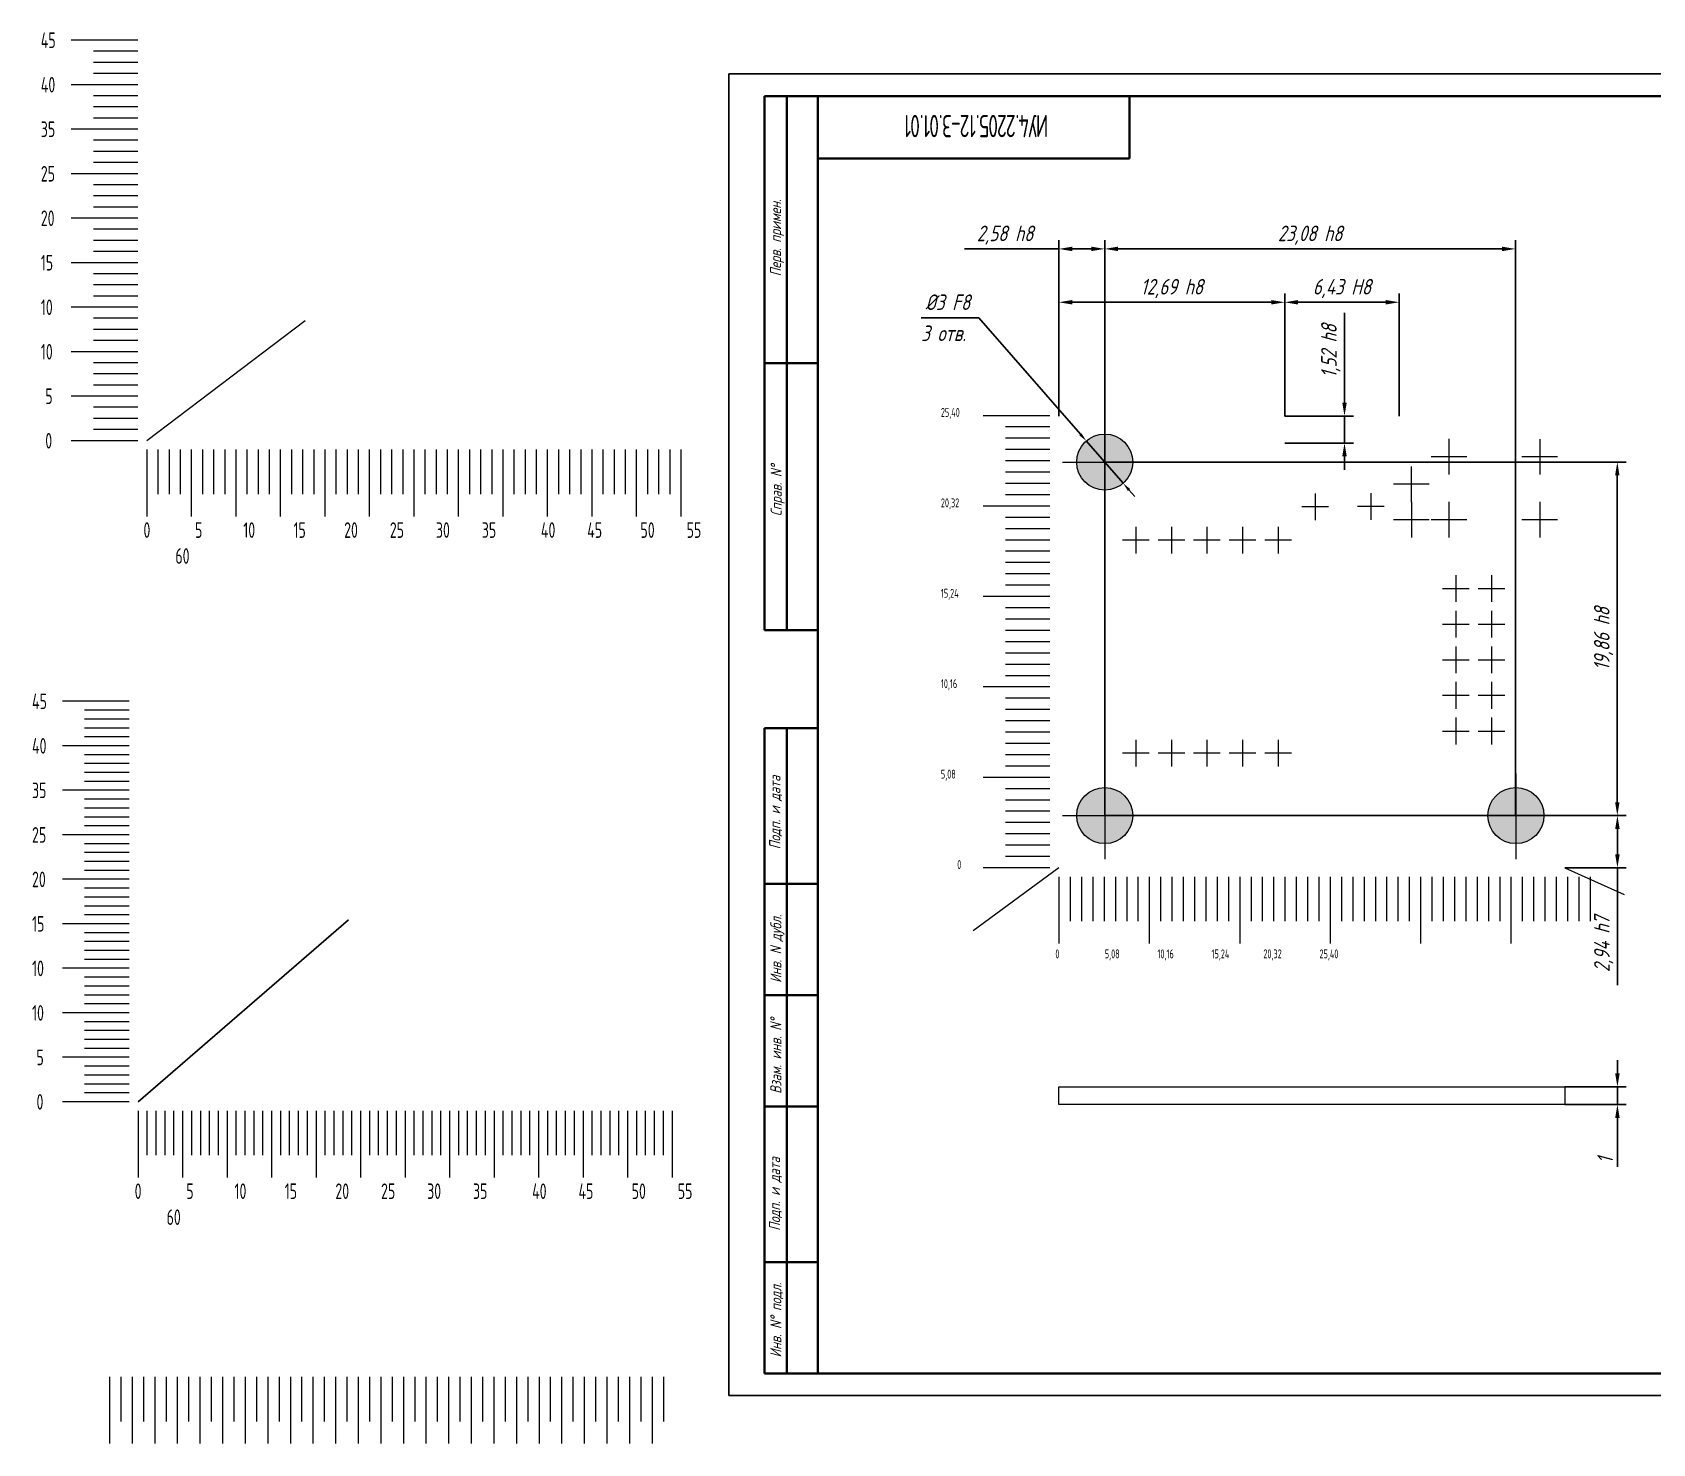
# Model space of a CAD drawing. Extents: x 2016 to 2756, y -1517 to 380.
# Drawn here: x 2016 to 2380.1, y 62.8 to 379.9 of the extents above; entities that cross this region are included whole.
import ezdxf

# ---------------------------------------------------------------- set-up
doc = ezdxf.new("R2010")
doc.units = 0
doc.header["$MEASUREMENT"] = 0
doc.layers.get('0').update_dxf_attribs({"color": 10, "linetype": 'CONTINUOUS', "lineweight": 15})
doc.layers.get('DEFPOINTS').update_dxf_attribs({"linetype": 'CONTINUOUS'})
doc.layers.add('KONTUR', color=7, linetype='CONTINUOUS')
doc.layers.add('noprint', color=130, linetype='CONTINUOUS', lineweight=0, plot=False)
for name, color, linetype, lineweight in [('Основная', 7, 'CONTINUOUS', 40), ('основная моя', 9, 'CONTINUOUS', 15), ('текст', 7, 'CONTINUOUS', 30)]:
    doc.layers.add(name, color=color, linetype=linetype, lineweight=lineweight)
doc.styles.add('ЕСКД', font='eskd15.shx', dxfattribs={"width": 0.8, "height": 5})
doc.styles.add('стиль1', font='romans.shx', dxfattribs={"width": 0.75, "oblique": 15, "height": 3.5})
doc.dimstyles.new('K5_DIMSTYLE', dxfattribs={"dimtxt": 3.5, "dimasz": 2, "dimexe": 0, "dimexo": 0, "dimgap": 1, "dimtad": 0, "dimtoh": 1, "dimdec": 4, "dimdsep": 46, "dimtxsty": 'стиль1', "dimcen": 5, "dimdle": 5, "dimclrd": 7, "dimclre": 7, "dimclrt": 7, "dimaunit": 1, "dimadec": 0, "dimazin": 0, "dimtfac": 1, "dimtdec": 4, "dimtmove": 0, "dimatfit": 3, "dimfxl": 1, "dimtvp": 1, "dimtolj": 1, "dimtzin": 0, "dimarcsym": 0})
doc.dimstyles.new('Копия ЕСКД', dxfattribs={"dimtxt": 3.5, "dimasz": 3, "dimexe": 2, "dimexo": 0, "dimgap": 1, "dimtad": 1, "dimlfac": 0.25, "dimtxsty": 'стиль1', "dimcen": 0, "dimazin": 2, "dimtfac": 1, "dimtmove": 0, "dimatfit": 3, "dimfxl": 1, "dimarcsym": 0})

# ---------------------------------------------------------------- blocks, each defined once
blk = doc.blocks.new('*D29')
at = {"layer": 'DEFPOINTS', "color": 0, "lineweight": 0, "transparency": 16777216}
for p in [(2349.32, 331.25), (2257, 283.34), (2349.32, 203.92)]:
    blk.add_point(p, dxfattribs=at)
at = {"layer": 'основная моя', "color": 0, "lineweight": -2, "transparency": 16777216}
for p, q in [((2257, 283.34), (2257, 333.25)), ((2349.32, 203.92), (2349.32, 333.25)), ((2260, 331.25), (2346.32, 331.25))]:
    blk.add_line(p, q, dxfattribs=at)
at = {"layer": 'основная моя', "color": 0, "lineweight": 0, "transparency": 16777216}
for points in [[(2260, 331.75), (2260, 330.75), (2257, 331.25)], [(2346.32, 331.75), (2346.32, 330.75), (2349.32, 331.25)]]:
    blk.add_solid(points, dxfattribs=at)
at = {"layer": 'основная моя', "color": 0, "lineweight": 0, "transparency": 16777216, "insert": (2303.16, 334.33), "char_height": 3.5, "attachment_point": 5, "style": 'стиль1'}
blk.add_mtext('23,08 h8', dxfattribs=at)
blk = doc.blocks.new('*D30')
at = {"layer": 'DEFPOINTS', "color": 0, "lineweight": 0, "transparency": 16777216}
for p in [(2257, 283.34), (2256.92, 203.92), (2372.19, 203.92)]:
    blk.add_point(p, dxfattribs=at)
at = {"layer": 'основная моя', "color": 0, "lineweight": -2, "transparency": 16777216}
for p, q in [((2257, 283.34), (2374.19, 283.34)), ((2372.19, 280.34), (2372.19, 206.92)), ((2256.92, 203.92), (2374.19, 203.92))]:
    blk.add_line(p, q, dxfattribs=at)
at = {"layer": 'основная моя', "color": 0, "lineweight": 0, "transparency": 16777216}
for points in [[(2371.69, 280.34), (2372.69, 280.34), (2372.19, 283.34)], [(2371.69, 206.92), (2372.69, 206.92), (2372.19, 203.92)]]:
    blk.add_solid(points, dxfattribs=at)
at = {"layer": 'основная моя', "color": 0, "lineweight": 0, "transparency": 16777216, "insert": (2369.11, 243.63), "char_height": 3.5, "attachment_point": 5, "rotation": 90, "style": 'стиль1'}
blk.add_mtext('19,86 h8', dxfattribs=at)
blk = doc.blocks.new('*D28')
at = {"layer": 'DEFPOINTS', "color": 0, "lineweight": 0, "transparency": 16777216}
for p in [(2257, 331.25), (2246.7, 293.7), (2257, 204.08)]:
    blk.add_point(p, dxfattribs=at)
at = {"layer": 'основная моя', "color": 0, "lineweight": -2, "transparency": 16777216}
for p, q in [((2246.7, 293.7), (2246.7, 333.25)), ((2257, 204.08), (2257, 333.25)), ((2246.7, 331.25), (2225.53, 331.25)), ((2254, 331.25), (2249.7, 331.25))]:
    blk.add_line(p, q, dxfattribs=at)
at = {"layer": 'основная моя', "color": 0, "lineweight": 0, "transparency": 16777216}
for points in [[(2249.7, 331.75), (2249.7, 330.75), (2246.7, 331.25)], [(2254, 331.75), (2254, 330.75), (2257, 331.25)]]:
    blk.add_solid(points, dxfattribs=at)
at = {"layer": 'основная моя', "color": 0, "lineweight": 0, "transparency": 16777216, "insert": (2234.61, 334.33), "char_height": 3.5, "attachment_point": 5, "style": 'стиль1'}
blk.add_mtext('2,58 h8', dxfattribs=at)
blk = doc.blocks.new('*D31')
at = {"layer": 'DEFPOINTS', "color": 0, "lineweight": 0, "transparency": 16777216}
for p in [(2372.22, 203.92), (2372.22, 203.92), (2360.37, 192.17)]:
    blk.add_point(p, dxfattribs=at)
at = {"layer": 'основная моя', "color": 0, "lineweight": -2, "transparency": 16777216}
for p, q in [((2372.22, 203.92), (2370.22, 203.92)), ((2372.22, 200.92), (2372.22, 195.17)), ((2360.37, 192.17), (2374.22, 192.17)), ((2372.22, 192.17), (2372.22, 165.79))]:
    blk.add_line(p, q, dxfattribs=at)
at = {"layer": 'основная моя', "color": 0, "lineweight": 0, "transparency": 16777216}
for points in [[(2371.72, 200.92), (2372.72, 200.92), (2372.22, 203.92)], [(2371.72, 195.17), (2372.72, 195.17), (2372.22, 192.17)]]:
    blk.add_solid(points, dxfattribs=at)
at = {"layer": 'основная моя', "color": 0, "lineweight": 0, "transparency": 16777216, "insert": (2369.14, 175.01), "char_height": 3.5, "attachment_point": 5, "rotation": 90, "style": 'стиль1'}
blk.add_mtext('2,94 h7', dxfattribs=at)
blk = doc.blocks.new('*D37')
at = {"layer": 'DEFPOINTS', "color": 0, "lineweight": 0, "transparency": 16777216}
for p in [(2297.45, 319.26), (2246.7, 293.7), (2297.45, 293.7)]:
    blk.add_point(p, dxfattribs=at)
at = {"layer": 'основная моя', "color": 0, "lineweight": -2, "transparency": 16777216}
for p, q in [((2246.7, 293.7), (2246.7, 321.26)), ((2297.45, 293.7), (2297.45, 321.26)), ((2249.7, 319.26), (2294.45, 319.26))]:
    blk.add_line(p, q, dxfattribs=at)
at = {"layer": 'основная моя', "color": 0, "lineweight": 0, "transparency": 16777216}
for points in [[(2249.7, 319.76), (2249.7, 318.76), (2246.7, 319.26)], [(2294.45, 319.76), (2294.45, 318.76), (2297.45, 319.26)]]:
    blk.add_solid(points, dxfattribs=at)
at = {"layer": 'основная моя', "color": 0, "lineweight": 0, "transparency": 16777216, "insert": (2272.08, 322.34), "char_height": 3.5, "attachment_point": 5, "style": 'стиль1'}
blk.add_mtext('12,69 h8', dxfattribs=at)
blk = doc.blocks.new('*D38')
at = {"layer": 'DEFPOINTS', "color": 0, "lineweight": 0, "transparency": 16777216}
for p in [(2323.17, 319.26), (2297.45, 293.7), (2323.17, 293.7)]:
    blk.add_point(p, dxfattribs=at)
at = {"layer": 'основная моя', "color": 0, "lineweight": -2, "transparency": 16777216}
for p, q in [((2297.45, 293.7), (2297.45, 321.26)), ((2323.17, 293.7), (2323.17, 321.26)), ((2300.45, 319.26), (2320.17, 319.26))]:
    blk.add_line(p, q, dxfattribs=at)
at = {"layer": 'основная моя', "color": 0, "lineweight": 0, "transparency": 16777216}
for points in [[(2300.45, 319.76), (2300.45, 318.76), (2297.45, 319.26)], [(2320.17, 319.76), (2320.17, 318.76), (2323.17, 319.26)]]:
    blk.add_solid(points, dxfattribs=at)
at = {"layer": 'основная моя', "color": 0, "lineweight": 0, "transparency": 16777216, "insert": (2310.31, 322.34), "char_height": 3.5, "attachment_point": 5, "style": 'стиль1'}
blk.add_mtext('6,43 H8', dxfattribs=at)
blk = doc.blocks.new('*D39')
at = {"layer": 'DEFPOINTS', "color": 0, "lineweight": 0, "transparency": 16777216}
for p in [(2252.86, 288.09), (2261.15, 278.59)]:
    blk.add_point(p, dxfattribs=at)
at = {"layer": 'основная моя', "color": 7, "lineweight": -2, "transparency": 16777216}
for p, q in [((2215.77, 315.77), (2228.7, 315.77)), ((2228.7, 315.77), (2251.55, 289.59)), ((2261.15, 278.59), (2252.86, 288.09)), ((2262.46, 277.09), (2263.78, 275.58))]:
    blk.add_line(p, q, dxfattribs=at)
at = {"layer": 'основная моя', "color": 7, "lineweight": 0, "transparency": 16777216}
for points in [[(2251.8, 289.81), (2251.29, 289.38), (2252.86, 288.09)], [(2262.71, 277.3), (2262.21, 276.87), (2261.15, 278.59)]]:
    blk.add_solid(points, dxfattribs=at)
at = {"layer": 'основная моя', "color": 7, "lineweight": 0, "transparency": 16777216, "insert": (2221.73, 319.27), "char_height": 3.5, "attachment_point": 5, "style": 'стиль1'}
blk.add_mtext('\\A1;%%C3 F8', dxfattribs=at)
blk = doc.blocks.new('*D40')
at = {"layer": 'DEFPOINTS', "color": 0, "lineweight": 0, "transparency": 16777216}
for p in [(2297.45, 293.7), (2310.89, 293.7), (2297.5, 287.63)]:
    blk.add_point(p, dxfattribs=at)
at = {"layer": 'основная моя', "color": 0, "lineweight": -2, "transparency": 16777216}
for p, q in [((2310.89, 296.7), (2310.89, 316.88)), ((2297.45, 293.7), (2312.89, 293.7)), ((2310.89, 287.63), (2310.89, 293.7)), ((2297.5, 287.63), (2312.89, 287.63)), ((2310.89, 284.63), (2310.89, 281.63))]:
    blk.add_line(p, q, dxfattribs=at)
at = {"layer": 'основная моя', "color": 0, "lineweight": 0, "transparency": 16777216}
for points in [[(2310.39, 296.7), (2311.39, 296.7), (2310.89, 293.7)], [(2310.39, 284.63), (2311.39, 284.63), (2310.89, 287.63)]]:
    blk.add_solid(points, dxfattribs=at)
at = {"layer": 'основная моя', "color": 0, "lineweight": 0, "transparency": 16777216, "insert": (2307.8, 308.29), "char_height": 3.5, "attachment_point": 5, "rotation": 90, "style": 'стиль1'}
blk.add_mtext('1,52 h8', dxfattribs=at)
blk = doc.blocks.new('*D41')
at = {"layer": 'DEFPOINTS', "color": 0, "lineweight": 0, "transparency": 16777216}
for p in [(2360.37, 142.96), (2360.37, 138.96), (2372.22, 138.96)]:
    blk.add_point(p, dxfattribs=at)
at = {"layer": 'основная моя', "color": 0, "lineweight": -2, "transparency": 16777216}
for p, q in [((2372.22, 145.96), (2372.22, 148.96)), ((2360.37, 142.96), (2374.22, 142.96)), ((2372.22, 142.96), (2372.22, 138.96)), ((2360.37, 138.96), (2374.22, 138.96)), ((2372.22, 135.96), (2372.22, 124.96))]:
    blk.add_line(p, q, dxfattribs=at)
at = {"layer": 'основная моя', "color": 0, "lineweight": 0, "transparency": 16777216}
for points in [[(2371.72, 145.96), (2372.72, 145.96), (2372.22, 142.96)], [(2371.72, 135.96), (2372.72, 135.96), (2372.22, 138.96)]]:
    blk.add_solid(points, dxfattribs=at)
at = {"layer": 'основная моя', "color": 0, "lineweight": 0, "transparency": 16777216, "insert": (2369.47, 126.43), "char_height": 3.5, "attachment_point": 5, "rotation": 90, "style": 'стиль1'}
blk.add_mtext('1', dxfattribs=at)

msp = doc.modelspace()

# ---------------------------------------------------------------- hatches: boundary and pattern name
at = {"layer": 'основная моя'}
h = msp.add_hatch(color=256, dxfattribs=at)
h.dxf.hatch_style = 1
h.set_gradient(color1=(255, 255, 255), tint=1)
h.paths.add_polyline_path([(2257.00444, 289.64167, 0.414213562), (2250.70282, 283.34004), (2257.00444, 283.34004)])
h.paths.add_polyline_path([(2257.00444, 289.64167), (2257.00444, 283.34004), (2263.30606, 283.34004, 0.414213562)])
h.paths.add_polyline_path([(2263.30606, 283.34004), (2257.00444, 283.34004), (2257.00444, 277.03842, 0.414213562)])
h.paths.add_polyline_path([(2257.00444, 283.34004), (2250.70282, 283.34004, 0.414213562), (2257.00444, 277.03842)])
h = msp.add_hatch(color=256, dxfattribs=at)
h.dxf.hatch_style = 1
h.set_gradient(color1=(255, 255, 255), tint=1)
h.paths.add_polyline_path([(2250.70282, 203.91969), (2257.00444, 203.91969), (2257.00444, 210.22131, 0.414213562)])
h.paths.add_polyline_path([(2257.00444, 203.91969), (2263.30606, 203.91969, 0.414213562), (2257.00444, 210.22131)])
h.paths.add_polyline_path([(2257.00444, 203.91969), (2257.00444, 197.61807, 0.414213562), (2263.30606, 203.91969)])
h.paths.add_polyline_path([(2257.00444, 203.91969), (2250.70282, 203.91969, 0.414213562), (2257.00444, 197.61807)])
h = msp.add_hatch(color=256, dxfattribs=at)
h.dxf.hatch_style = 1
h.set_gradient(color1=(255, 255, 255), tint=1)
h.paths.add_polyline_path([(2349.40394, 210.22131, 0.414213562), (2343.10232, 203.91969), (2349.40394, 203.91969)])
h.paths.add_polyline_path([(2349.40394, 210.22131), (2349.40394, 203.91969), (2355.70556, 203.91969, 0.414213562)])
h.paths.add_polyline_path([(2355.70556, 203.91969), (2349.40394, 203.91969), (2349.40394, 197.61807, 0.414213562)])
h.paths.add_polyline_path([(2349.40394, 203.91969), (2343.10232, 203.91969, 0.414213562), (2349.40394, 197.61807)])

# ---------------------------------------------------------------- linework, layer by layer
for p, q in [((2039.74344, 378.15524), (2024.74344, 378.15524)), ((2039.74344, 375.65524), (2029.74344, 375.65524)), ((2039.74344, 373.15524), (2029.74344, 373.15524)), ((2039.74344, 368.15524), (2024.74344, 368.15524)), ((2039.74344, 370.65524), (2029.74344, 370.65524)), ((2039.74344, 365.65524), (2029.74344, 365.65524)), ((2039.74344, 363.15524), (2029.74344, 363.15524)), ((2039.74344, 360.65524), (2029.74344, 360.65524)), ((2039.74344, 358.15524), (2024.74344, 358.15524)), ((2039.74344, 355.65524), (2029.74344, 355.65524)), ((2039.74344, 353.15524), (2029.74344, 353.15524)), ((2039.74344, 350.65524), (2029.74344, 350.65524)), ((2039.74344, 348.15524), (2024.74344, 348.15524)), ((2039.74344, 345.65524), (2029.74344, 345.65524)), ((2039.74344, 343.15524), (2029.74344, 343.15524)), ((2039.74344, 340.65524), (2029.74344, 340.65524)), ((2039.74344, 338.15524), (2024.74344, 338.15524)), ((2039.74344, 335.65524), (2029.74344, 335.65524)), ((2039.74344, 333.15524), (2029.74344, 333.15524)), ((2039.74344, 328.15524), (2024.74344, 328.15524)), ((2039.74344, 330.65524), (2029.74344, 330.65524)), ((2039.74344, 325.65524), (2029.74344, 325.65524)), ((2039.74344, 323.15524), (2029.74344, 323.15524)), ((2039.74344, 320.65524), (2029.74344, 320.65524)), ((2039.74344, 318.15524), (2024.74344, 318.15524)), ((2039.74344, 315.65524), (2029.74344, 315.65524)), ((2039.74344, 313.15524), (2029.74344, 313.15524)), ((2077.30755, 315.0585), (2041.77159, 288.15524)), ((2039.74344, 310.65524), (2029.74344, 310.65524)), ((2039.74344, 308.15524), (2024.74344, 308.15524)), ((2039.74344, 305.65524), (2029.74344, 305.65524)), ((2039.74344, 303.15524), (2029.74344, 303.15524)), ((2039.74344, 300.65524), (2029.74344, 300.65524)), ((2039.74344, 298.15524), (2024.74344, 298.15524)), ((2039.74344, 295.65524), (2029.74344, 295.65524)), ((2039.74344, 293.15524), (2029.74344, 293.15524)), ((2244.70403, 293.77311), (2229.70406, 293.77311)), ((2039.74344, 288.15524), (2024.74344, 288.15524)), ((2039.74344, 288.15524), (2024.74344, 288.15524)), ((2039.74344, 290.65524), (2029.74344, 290.65524)), ((2244.70403, 291.23311), (2234.70405, 291.23311)), ((2244.70403, 288.69311), (2234.70405, 288.69311)), ((2334.35271, 288.53732), (2334.35271, 280.53732)), ((2354.74755, 288.52317), (2354.74755, 280.52317)), ((2041.74344, 286.15524), (2041.74344, 271.15524)), ((2044.24344, 286.15524), (2044.24344, 276.15524)), ((2046.74344, 286.15524), (2046.74344, 276.15524)), ((2049.24344, 286.15524), (2049.24344, 276.15524)), ((2051.74344, 286.15524), (2051.74344, 271.15524)), ((2054.24344, 286.15524), (2054.24344, 276.15524)), ((2056.74344, 286.15524), (2056.74344, 276.15524)), ((2059.24344, 286.15524), (2059.24344, 276.15524)), ((2061.74344, 286.15524), (2061.74344, 271.15524)), ((2064.24344, 286.15524), (2064.24344, 276.15524)), ((2066.74344, 286.15524), (2066.74344, 276.15524)), ((2069.24344, 286.15524), (2069.24344, 276.15524)), ((2071.74344, 286.15524), (2071.74344, 271.15524)), ((2074.24344, 286.15524), (2074.24344, 276.15524)), ((2076.74344, 286.15524), (2076.74344, 276.15524)), ((2079.24344, 286.15524), (2079.24344, 276.15524)), ((2081.74344, 286.15524), (2081.74344, 271.15524)), ((2084.24344, 286.15524), (2084.24344, 276.15524)), ((2086.74344, 286.15524), (2086.74344, 276.15524)), ((2089.24344, 286.15524), (2089.24344, 276.15524)), ((2091.74344, 286.15524), (2091.74344, 271.15524)), ((2094.24344, 286.15524), (2094.24344, 276.15524)), ((2096.74344, 286.15524), (2096.74344, 276.15524)), ((2099.24344, 286.15524), (2099.24344, 276.15524)), ((2101.74344, 286.15524), (2101.74344, 271.15524)), ((2104.24344, 286.15524), (2104.24344, 276.15524)), ((2106.74344, 286.15524), (2106.74344, 276.15524)), ((2109.24344, 286.15524), (2109.24344, 276.15524)), ((2111.74344, 286.15524), (2111.74344, 271.15524)), ((2114.24344, 286.15524), (2114.24344, 276.15524)), ((2116.74344, 286.15524), (2116.74344, 276.15524)), ((2119.24344, 286.15524), (2119.24344, 276.15524)), ((2121.74344, 286.15524), (2121.74344, 271.15524)), ((2124.24344, 286.15524), (2124.24344, 276.15524)), ((2126.74344, 286.15524), (2126.74344, 276.15524)), ((2129.24344, 286.15524), (2129.24344, 276.15524)), ((2131.74344, 286.15524), (2131.74344, 271.15524)), ((2134.24344, 286.15524), (2134.24344, 276.15524)), ((2136.74344, 286.15524), (2136.74344, 276.15524)), ((2139.24344, 286.15524), (2139.24344, 276.15524)), ((2141.74344, 286.15524), (2141.74344, 271.15524)), ((2144.24344, 286.15524), (2144.24344, 276.15524)), ((2146.74344, 286.15524), (2146.74344, 276.15524)), ((2149.24344, 286.15524), (2149.24344, 276.15524)), ((2151.74344, 286.15524), (2151.74344, 271.15524)), ((2154.24344, 286.15524), (2154.24344, 276.15524)), ((2156.74344, 286.15524), (2156.74344, 276.15524)), ((2159.24344, 286.15524), (2159.24344, 276.15524)), ((2161.74344, 286.15524), (2161.74344, 271.15524)), ((2244.70403, 286.15311), (2234.70405, 286.15311)), ((2338.35271, 284.53732), (2330.35271, 284.53732)), ((2358.74755, 284.52317), (2350.74755, 284.52317)), ((2244.70403, 283.61311), (2234.70405, 283.61311)), ((2244.70403, 281.07311), (2234.70405, 281.07311)), ((2325.90726, 282.37312), (2325.90726, 274.37312)), ((2244.70403, 278.53311), (2234.70405, 278.53311)), ((2329.90726, 278.37312), (2321.90726, 278.37312)), ((2244.70403, 273.45311), (2229.70406, 273.45311)), ((2244.70403, 275.99311), (2234.70405, 275.99311)), ((2307.31261, 273.31037), (2301.31261, 273.31037)), ((2304.31261, 276.31037), (2304.31261, 270.31037)), ((2319.83881, 273.3546), (2313.83881, 273.3546)), ((2316.83881, 276.3546), (2316.83881, 270.3546)), ((2325.91224, 274.39088), (2325.91224, 266.39088)), ((2334.35271, 274.39088), (2334.35271, 266.39088)), ((2354.74755, 274.39088), (2354.74755, 266.39088)), ((2244.70403, 270.91311), (2234.70405, 270.91311)), ((2329.91224, 270.39088), (2321.91224, 270.39088)), ((2338.35271, 270.39088), (2330.35271, 270.39088)), ((2358.74755, 270.39088), (2350.74755, 270.39088)), ((2244.70403, 268.37311), (2234.70405, 268.37311)), ((2244.70403, 265.83311), (2234.70405, 265.83311)), ((2263.96757, 268.78573), (2263.96757, 262.78573)), ((2271.9842, 268.78573), (2271.9842, 262.78573)), ((2279.95546, 268.78573), (2279.95546, 262.78573)), ((2287.94389, 268.78573), (2287.94389, 262.78573)), ((2295.96863, 268.78573), (2295.96863, 262.78573)), ((2244.70403, 263.29311), (2234.70405, 263.29311)), ((2266.96757, 265.78573), (2260.96757, 265.78573)), ((2274.9842, 265.78573), (2268.9842, 265.78573)), ((2282.95546, 265.78573), (2276.95546, 265.78573)), ((2290.94389, 265.78573), (2284.94389, 265.78573)), ((2298.96863, 265.78573), (2292.96863, 265.78573)), ((2244.70403, 260.75311), (2234.70405, 260.75311)), ((2244.70403, 258.21311), (2234.70405, 258.21311)), ((2244.70403, 255.67311), (2234.70405, 255.67311)), ((2332.88941, 254.91943), (2338.88941, 254.91943)), ((2335.88941, 257.91943), (2335.88941, 251.91943)), ((2340.89721, 254.91943), (2346.89721, 254.91943)), ((2343.89721, 257.91943), (2343.89721, 251.91943)), ((2244.70403, 253.13311), (2229.70406, 253.13311)), ((2244.70403, 250.59311), (2234.70405, 250.59311)), ((2244.70403, 248.05311), (2234.70405, 248.05311)), ((2335.88941, 249.89468), (2335.88941, 243.89468)), ((2343.89721, 249.89468), (2343.89721, 243.89468)), ((2244.70403, 245.51311), (2234.70405, 245.51311)), ((2332.88941, 246.89468), (2338.88941, 246.89468)), ((2340.89721, 246.89468), (2346.89721, 246.89468)), ((2244.70403, 242.97311), (2234.70405, 242.97311)), ((2244.70403, 240.43311), (2234.70405, 240.43311)), ((2335.88941, 241.90626), (2335.88941, 235.90626)), ((2343.89721, 241.90626), (2343.89721, 235.90626)), ((2244.70403, 237.89311), (2234.70405, 237.89311)), ((2332.88941, 238.90626), (2338.88941, 238.90626)), ((2340.89721, 238.90626), (2346.89721, 238.90626)), ((2244.70403, 235.35311), (2234.70405, 235.35311)), ((2335.88941, 233.935), (2335.88941, 227.935)), ((2343.89721, 233.935), (2343.89721, 227.935)), ((2037.77159, 229.59326), (2022.77159, 229.59326)), ((2244.70403, 232.81311), (2229.70406, 232.81311)), ((2244.70403, 230.27311), (2234.70405, 230.27311)), ((2332.88941, 230.935), (2338.88941, 230.935)), ((2340.89721, 230.935), (2346.89721, 230.935)), ((2037.77159, 227.59326), (2027.77159, 227.59326)), ((2244.70403, 227.73311), (2234.70405, 227.73311)), ((2335.88941, 225.91837), (2335.88941, 219.91837)), ((2343.89721, 225.91837), (2343.89721, 219.91837)), ((2037.77159, 225.59326), (2027.77159, 225.59326)), ((2037.77159, 223.59326), (2027.77159, 223.59326)), ((2244.70403, 225.19311), (2234.70405, 225.19311)), ((2244.70403, 222.65311), (2234.70405, 222.65311)), ((2332.88941, 222.91837), (2338.88941, 222.91837)), ((2340.89721, 222.91837), (2346.89721, 222.91837)), ((2037.77159, 219.59326), (2022.77159, 219.59326)), ((2037.77159, 221.59326), (2027.77159, 221.59326)), ((2244.70403, 220.11311), (2234.70405, 220.11311)), ((2263.96757, 220.91955), (2263.96757, 214.91955)), ((2271.9842, 220.91955), (2271.9842, 214.91955)), ((2279.95546, 220.91955), (2279.95546, 214.91955)), ((2287.94389, 220.91955), (2287.94389, 214.91955)), ((2295.96863, 220.91955), (2295.96863, 214.91955)), ((2037.77159, 217.59326), (2027.77159, 217.59326)), ((2037.77159, 215.59326), (2027.77159, 215.59326)), ((2244.70403, 217.57311), (2234.70405, 217.57311)), ((2244.70403, 215.03311), (2234.70405, 215.03311)), ((2266.96757, 217.91955), (2260.96757, 217.91955)), ((2274.9842, 217.91955), (2268.9842, 217.91955)), ((2282.95546, 217.91955), (2276.95546, 217.91955)), ((2290.94389, 217.91955), (2284.94389, 217.91955)), ((2298.96863, 217.91955), (2292.96863, 217.91955)), ((2037.77159, 213.59326), (2027.77159, 213.59326)), ((2037.77159, 211.59326), (2027.77159, 211.59326)), ((2244.70403, 212.49311), (2229.70406, 212.49311)), ((2037.77159, 209.59326), (2022.77159, 209.59326)), ((2037.77159, 207.59326), (2027.77159, 207.59326)), ((2244.70403, 209.95311), (2234.70405, 209.95311)), ((2037.77159, 205.59326), (2027.77159, 205.59326)), ((2244.70403, 207.41311), (2234.70405, 207.41311)), ((2244.70403, 204.87311), (2234.70405, 204.87311)), ((2037.77159, 203.59326), (2027.77159, 203.59326)), ((2037.77159, 201.59326), (2027.77159, 201.59326)), ((2244.70403, 202.33311), (2234.70405, 202.33311)), ((2037.77159, 199.59326), (2022.77159, 199.59326)), ((2037.77159, 197.59326), (2027.77159, 197.59326)), ((2244.70403, 199.79311), (2234.70405, 199.79311)), ((2244.70403, 197.25311), (2234.70405, 197.25311)), ((2037.77159, 195.59326), (2027.77159, 195.59326)), ((2037.77159, 193.59326), (2027.77159, 193.59326)), ((2244.70403, 194.71311), (2234.70405, 194.71311)), ((2037.77159, 189.59326), (2022.77159, 189.59326)), ((2037.77159, 191.59326), (2027.77159, 191.59326)), ((2244.70403, 192.17311), (2229.70406, 192.17311)), ((2246.70403, 190.17311), (2246.70403, 175.17314)), ((2249.24403, 190.17311), (2249.24403, 180.17313)), ((2251.78403, 190.17311), (2251.78403, 180.17313)), ((2254.32403, 190.17311), (2254.32403, 180.17313)), ((2256.86403, 190.17311), (2256.86403, 180.17313)), ((2259.40403, 190.17311), (2259.40403, 180.17313)), ((2261.94403, 190.17311), (2261.94403, 180.17313)), ((2264.48403, 190.17311), (2264.48403, 180.17313)), ((2267.02403, 190.17311), (2267.02403, 175.17314)), ((2269.56403, 190.17311), (2269.56403, 180.17313)), ((2272.10403, 190.17311), (2272.10403, 180.17313)), ((2274.64403, 190.17311), (2274.64403, 180.17313)), ((2277.18403, 190.17311), (2277.18403, 180.17313)), ((2279.72403, 190.17311), (2279.72403, 180.17313)), ((2282.26403, 190.17311), (2282.26403, 180.17313)), ((2284.80403, 190.17311), (2284.80403, 180.17313)), ((2287.34403, 190.17311), (2287.34403, 175.17314)), ((2289.88403, 190.17311), (2289.88403, 180.17313)), ((2292.42403, 190.17311), (2292.42403, 180.17313)), ((2294.96403, 190.17311), (2294.96403, 180.17313)), ((2297.50403, 190.17311), (2297.50403, 180.17313)), ((2300.04403, 190.17311), (2300.04403, 180.17313)), ((2302.58403, 190.17311), (2302.58403, 180.17313)), ((2305.12403, 190.17311), (2305.12403, 180.17313)), ((2307.66403, 190.17311), (2307.66403, 175.17314)), ((2310.20403, 190.17311), (2310.20403, 180.17313)), ((2312.74403, 190.17311), (2312.74403, 180.17313)), ((2315.28403, 190.17311), (2315.28403, 180.17313)), ((2317.82403, 190.17311), (2317.82403, 180.17313)), ((2320.36403, 190.17311), (2320.36403, 180.17313)), ((2322.90403, 190.17311), (2322.90403, 180.17313)), ((2325.44403, 190.17311), (2325.44403, 180.17313)), ((2327.98403, 190.17311), (2327.98403, 175.17314)), ((2330.52403, 190.17311), (2330.52403, 180.17313)), ((2333.06403, 190.17311), (2333.06403, 180.17313)), ((2335.60403, 190.17311), (2335.60403, 180.17313)), ((2338.14403, 190.17311), (2338.14403, 180.17313)), ((2340.68403, 190.17311), (2340.68403, 180.17313)), ((2343.22403, 190.17311), (2343.22403, 180.17313)), ((2345.76403, 190.17311), (2345.76403, 180.17313)), ((2348.30403, 190.17311), (2348.30403, 175.17314)), ((2350.84403, 190.17311), (2350.84403, 180.17313)), ((2353.38403, 190.17311), (2353.38403, 180.17313)), ((2355.92403, 190.17311), (2355.92403, 180.17313)), ((2358.46403, 190.17311), (2358.46403, 180.17313)), ((2361.00403, 190.17311), (2361.00403, 180.17313)), ((2363.54403, 190.17311), (2363.54403, 180.17313)), ((2366.08403, 190.17311), (2366.08403, 180.17313)), ((2037.77159, 187.59326), (2027.77159, 187.59326)), ((2037.77159, 185.59326), (2027.77159, 185.59326)), ((2037.77159, 183.59326), (2027.77159, 183.59326)), ((2037.77159, 179.59326), (2022.77159, 179.59326)), ((2037.77159, 181.59326), (2027.77159, 181.59326)), ((2037.77159, 177.59326), (2027.77159, 177.59326)), ((2037.77159, 175.59326), (2027.77159, 175.59326)), ((2037.77159, 173.59326), (2027.77159, 173.59326)), ((2037.77159, 171.59326), (2027.77159, 171.59326)), ((2037.77159, 169.59326), (2022.77159, 169.59326)), ((2037.77159, 167.59326), (2027.77159, 167.59326)), ((2037.77159, 165.59326), (2027.77159, 165.59326)), ((2037.77159, 163.59326), (2027.77159, 163.59326)), ((2037.77159, 161.59326), (2027.77159, 161.59326)), ((2037.77159, 159.59326), (2022.77159, 159.59326)), ((2037.77159, 157.59326), (2027.77159, 157.59326)), ((2037.77159, 155.59326), (2027.77159, 155.59326)), ((2037.77159, 153.59326), (2027.77159, 153.59326)), ((2037.77159, 149.59326), (2022.77159, 149.59326)), ((2037.77159, 151.59326), (2027.77159, 151.59326)), ((2037.77159, 147.59326), (2027.77159, 147.59326)), ((2037.77159, 145.59326), (2027.77159, 145.59326)), ((2037.77159, 143.59326), (2027.77159, 143.59326)), ((2037.77159, 139.59326), (2022.77159, 139.59326)), ((2037.77159, 139.59326), (2022.77159, 139.59326)), ((2037.77159, 141.59326), (2027.77159, 141.59326)), ((2039.77159, 137.59326), (2039.77159, 122.59326)), ((2041.77159, 137.59326), (2041.77159, 127.59326)), ((2043.77159, 137.59326), (2043.77159, 127.59326)), ((2045.77159, 137.59326), (2045.77159, 127.59326)), ((2047.77159, 137.59326), (2047.77159, 127.59326)), ((2049.77159, 137.59326), (2049.77159, 122.59326)), ((2051.77159, 137.59326), (2051.77159, 127.59326)), ((2053.77159, 137.59326), (2053.77159, 127.59326)), ((2055.77159, 137.59326), (2055.77159, 127.59326)), ((2057.77159, 137.59326), (2057.77159, 127.59326)), ((2059.77159, 137.59326), (2059.77159, 122.59326)), ((2061.77159, 137.59326), (2061.77159, 127.59326)), ((2063.77159, 137.59326), (2063.77159, 127.59326)), ((2065.77159, 137.59326), (2065.77159, 127.59326)), ((2067.77159, 137.59326), (2067.77159, 127.59326)), ((2069.77159, 137.59326), (2069.77159, 122.59326)), ((2071.77159, 137.59326), (2071.77159, 127.59326)), ((2073.77159, 137.59326), (2073.77159, 127.59326)), ((2075.77159, 137.59326), (2075.77159, 127.59326)), ((2077.77159, 137.59326), (2077.77159, 127.59326)), ((2079.77159, 137.59326), (2079.77159, 122.59326)), ((2081.77159, 137.59326), (2081.77159, 127.59326)), ((2083.77159, 137.59326), (2083.77159, 127.59326)), ((2085.77159, 137.59326), (2085.77159, 127.59326)), ((2087.77159, 137.59326), (2087.77159, 127.59326)), ((2089.77159, 137.59326), (2089.77159, 122.59326)), ((2091.77159, 137.59326), (2091.77159, 127.59326)), ((2093.77159, 137.59326), (2093.77159, 127.59326)), ((2095.77159, 137.59326), (2095.77159, 127.59326)), ((2097.77159, 137.59326), (2097.77159, 127.59326)), ((2099.77159, 137.59326), (2099.77159, 122.59326)), ((2101.77159, 137.59326), (2101.77159, 127.59326)), ((2103.77159, 137.59326), (2103.77159, 127.59326)), ((2105.77159, 137.59326), (2105.77159, 127.59326)), ((2107.77159, 137.59326), (2107.77159, 127.59326)), ((2109.77159, 137.59326), (2109.77159, 122.59326)), ((2111.77159, 137.59326), (2111.77159, 127.59326)), ((2113.77159, 137.59326), (2113.77159, 127.59326)), ((2115.77159, 137.59326), (2115.77159, 127.59326)), ((2117.77159, 137.59326), (2117.77159, 127.59326)), ((2119.77159, 137.59326), (2119.77159, 122.59326)), ((2121.77159, 137.59326), (2121.77159, 127.59326)), ((2123.77159, 137.59326), (2123.77159, 127.59326)), ((2125.77159, 137.59326), (2125.77159, 127.59326)), ((2127.77159, 137.59326), (2127.77159, 127.59326)), ((2129.77159, 137.59326), (2129.77159, 122.59326)), ((2131.77159, 137.59326), (2131.77159, 127.59326)), ((2133.77159, 137.59326), (2133.77159, 127.59326)), ((2135.77159, 137.59326), (2135.77159, 127.59326)), ((2137.77159, 137.59326), (2137.77159, 127.59326)), ((2139.77159, 137.59326), (2139.77159, 122.59326)), ((2141.77159, 137.59326), (2141.77159, 127.59326)), ((2143.77159, 137.59326), (2143.77159, 127.59326)), ((2145.77159, 137.59326), (2145.77159, 127.59326)), ((2147.77159, 137.59326), (2147.77159, 127.59326)), ((2149.77159, 137.59326), (2149.77159, 122.59326)), ((2151.77159, 137.59326), (2151.77159, 127.59326)), ((2153.77159, 137.59326), (2153.77159, 127.59326)), ((2155.77159, 137.59326), (2155.77159, 127.59326)), ((2157.77159, 137.59326), (2157.77159, 127.59326)), ((2159.77159, 137.59326), (2159.77159, 122.59326)), ((2033.35813, 77.79275), (2033.35813, 62.79278)), ((2035.89813, 77.79275), (2035.89813, 67.79277)), ((2038.43813, 77.79275), (2038.43813, 62.79278)), ((2040.97813, 77.79275), (2040.97813, 67.79277)), ((2043.51813, 77.79275), (2043.51813, 62.79278)), ((2046.05813, 77.79275), (2046.05813, 67.79277)), ((2048.59813, 77.79275), (2048.59813, 62.79278)), ((2051.13813, 77.79275), (2051.13813, 67.79277)), ((2053.67813, 77.79275), (2053.67813, 62.79278)), ((2056.21813, 77.79275), (2056.21813, 67.79277)), ((2058.75813, 77.79275), (2058.75813, 62.79278)), ((2061.29813, 77.79275), (2061.29813, 67.79277)), ((2063.83813, 77.79275), (2063.83813, 62.79278)), ((2066.37813, 77.79275), (2066.37813, 67.79277)), ((2068.91813, 77.79275), (2068.91813, 62.79278)), ((2071.45813, 77.79275), (2071.45813, 67.79277)), ((2073.99813, 77.79275), (2073.99813, 62.79278)), ((2076.53813, 77.79275), (2076.53813, 67.79277)), ((2079.07813, 77.79275), (2079.07813, 62.79278)), ((2081.61813, 77.79275), (2081.61813, 67.79277)), ((2084.15813, 77.79275), (2084.15813, 62.79278)), ((2086.69813, 77.79275), (2086.69813, 67.79277)), ((2089.23813, 77.79275), (2089.23813, 62.79278)), ((2091.77813, 77.79275), (2091.77813, 67.79277)), ((2094.31813, 77.79275), (2094.31813, 62.79278)), ((2096.85813, 77.79275), (2096.85813, 67.79277)), ((2099.39813, 77.79275), (2099.39813, 62.79278)), ((2101.93813, 77.79275), (2101.93813, 67.79277)), ((2104.47813, 77.79275), (2104.47813, 62.79278)), ((2107.01813, 77.79275), (2107.01813, 67.79277)), ((2109.55813, 77.79275), (2109.55813, 62.79278)), ((2112.09813, 77.79275), (2112.09813, 67.79277)), ((2114.63813, 77.79275), (2114.63813, 62.79278)), ((2117.17813, 77.79275), (2117.17813, 67.79277)), ((2119.71813, 77.79275), (2119.71813, 62.79278)), ((2122.25813, 77.79275), (2122.25813, 67.79277)), ((2124.79813, 77.79275), (2124.79813, 62.79278)), ((2127.33813, 77.79275), (2127.33813, 67.79277)), ((2129.87813, 77.79275), (2129.87813, 62.79278)), ((2132.41813, 77.79275), (2132.41813, 67.79277)), ((2134.95813, 77.79275), (2134.95813, 62.79278)), ((2137.49813, 77.79275), (2137.49813, 67.79277)), ((2140.03813, 77.79275), (2140.03813, 62.79278)), ((2142.57813, 77.79275), (2142.57813, 67.79277)), ((2145.11813, 77.79275), (2145.11813, 62.79278)), ((2147.65813, 77.79275), (2147.65813, 67.79277)), ((2150.19813, 77.79275), (2150.19813, 62.79278)), ((2152.73813, 77.79275), (2152.73813, 67.79277)), ((2155.27813, 77.79275), (2155.27813, 62.79278)), ((2157.81813, 77.79275), (2157.81813, 67.79277))]:
    msp.add_line(p, q)
at = {"layer": 'KONTUR'}
for p, q in [((2172.53772, 73.56982), (2172.53772, 370.56982)), ((2172.53772, 370.56982), (2592.53772, 370.56982)), ((2087.05446, 180.45932), (2039.77159, 139.59326)), ((2592.53772, 73.56982), (2172.53772, 73.56982))]:
    msp.add_line(p, q, dxfattribs=at)
at = {"layer": 'noprint', "color": 7, "lineweight": 0}
for p, q in [((2246.70403, 192.17311), (2227.40724, 178.00176)), ((2360.36803, 192.17311), (2373.74116, 186.20702))]:
    msp.add_line(p, q, dxfattribs=at)
at = {"layer": 'Основная'}
for p, q in [((2180.53772, 365.56982), (2180.53772, 245.56982)), ((2587.53772, 365.56982), (2180.53772, 365.56982)), ((2185.53772, 245.56982), (2185.53772, 365.56982)), ((2192.53772, 118.56982), (2192.53772, 365.56982)), ((2262.53772, 351.56982), (2262.53772, 365.56982)), ((2262.53772, 351.56982), (2192.53772, 351.56982)), ((2192.53772, 305.56982), (2180.53772, 305.56982)), ((2180.53772, 245.56982), (2192.53772, 245.56982)), ((2180.53772, 78.56982), (2180.53772, 223.56982)), ((2180.53772, 223.56982), (2192.53772, 223.56982)), ((2185.53772, 78.56982), (2185.53772, 223.56982)), ((2192.53772, 188.56982), (2180.53772, 188.56982)), ((2192.53772, 163.56982), (2180.53772, 163.56982)), ((2192.53772, 138.56982), (2180.53772, 138.56982)), ((2192.53772, 78.56982), (2192.53772, 118.56982)), ((2192.53772, 103.56982), (2180.53772, 103.56982)), ((2587.53772, 78.56982), (2180.53772, 78.56982))]:
    msp.add_line(p, q, dxfattribs=at)
at = {"layer": 'основная моя'}
for p, q in [((2257.00444, 292.78309), (2257.00444, 273.57584)), ((2247.51397, 283.34004), (2266.32565, 283.34004)), ((2247.51397, 283.34004), (2266.32565, 283.34004)), ((2257.00444, 213.36274), (2257.00444, 194.15549)), ((2349.40394, 213.36274), (2349.40394, 194.15549)), ((2247.51397, 203.91969), (2266.32565, 203.91969)), ((2247.51397, 203.91969), (2266.32565, 203.91969)), ((2339.91347, 203.91969), (2358.72515, 203.91969)), ((2339.91347, 203.91969), (2358.72515, 203.91969))]:
    msp.add_line(p, q, dxfattribs=at)
at = {"layer": 'основная моя', "color": 7, "lineweight": 0}
msp.add_lwpolyline([(2246.70403, 142.95526), (2360.36803, 142.95526), (2360.36803, 138.95526), (2246.70403, 138.95526)], close=True, dxfattribs=at)
at = {"layer": 'основная моя'}
for centre in [(2257.00444, 283.34004), (2257.00444, 203.91969), (2349.40394, 203.91969)]:
    msp.add_circle(centre, 6.30162, dxfattribs=at)

# ---------------------------------------------------------------- texts
at = {"attachment_point": 1, "style": 'ЕСКД'}
for s, width, heights, insert, char_height in [('{\\fGOST type A|b0|i0|c204|p34;45}', 8.3289504, [0], (2017.92552, 379.88884), 3.5), ('{\\fGOST type A|b0|i0|c204|p34;40}', 8.3289504, [0], (2017.92552, 369.88884), 3.5), ('{\\fGOST type A|b0|i0|c204|p34;35}', 8.3289504, [0], (2017.92552, 359.88884), 3.5), ('{\\fGOST type A|b0|i0|c204|p34;25}', 8.3289504, [0], (2017.92552, 349.88884), 3.5), ('{\\fGOST type A|b0|i0|c204|p34;20}', 8.3289504, [0], (2017.92552, 339.88884), 3.5), ('{\\fGOST type A|b0|i0|c204|p34;15}', 8.3289504, [0], (2017.92552, 329.88884), 3.5), ('{\\fGOST type A|b0|i0|c204|p34;10}', 8.3289504, [0], (2017.92552, 319.88884), 3.5), ('{\\fGOST type A|b0|i0|c204|p34;10}', 8.3289504, [0], (2017.92552, 309.88884), 3.5), ('{\\fGOST type A|b0|i0|c204|p34;5}', 8.3289504, [0], (2018.92552, 299.88884), 3.5), ('{\\fGOST type A|b0|i0|c204|p34;25,40}', 8.3289504, [0], (2220.18701, 295.50672), 2), ('{\\fGOST type A|b0|i0|c204|p34;0}', 8.3289504, [0], (2018.92552, 289.88884), 3.5), ('{\\fGOST type A|b0|i0|c204|p34;20,32}', 8.3289504, [0], (2220.18701, 275.18672), 2), ('{\\fGOST type A|b0|i0|c204|p34;0       5   \\T0.75;    \\T1;10      15      20     25     30     35       40     45      50     55      60}', 125.0808164, [0], (2040.98762, 269.82051), 3.5), ('\\pt4;{\\fGOST type A|b0|i0|c204|p34;15,24}', 8.3289504, [0], (2220.18701, 254.86672), 2), ('{\\fGOST type A|b0|i0|c204|p34;10,16}', 8.3289504, [0], (2220.18701, 234.54672), 2), ('{\\fGOST type A|b0|i0|c204|p34;45}', 8.3289504, [0], (2015.95366, 231.32686), 3.5), ('{\\fGOST type A|b0|i0|c204|p34;40}', 8.3289504, [0], (2015.95366, 221.32686), 3.5), ('{\\fGOST type A|b0|i0|c204|p34;35}', 8.3289504, [0], (2015.95366, 211.32686), 3.5), ('{\\fGOST type A|b0|i0|c204|p34;5,08}', 8.3289504, [0], (2220.187, 214.22672), 2), ('{\\fGOST type A|b0|i0|c204|p34;25}', 8.3289504, [0], (2015.95366, 201.32686), 3.5), ('{\\fGOST type A|b0|i0|c204|p34;0}', 8.3289504, [0], (2223.85796, 193.90672), 2), ('{\\fGOST type A|b0|i0|c204|p34;20}', 8.3289504, [0], (2015.95366, 191.32686), 3.5), ('{\\fGOST type A|b0|i0|c204|p34;15}', 8.3289504, [0], (2015.95366, 181.32686), 3.5), ('{\\fGOST type A|b0|i0|c204|p34;10}', 8.3289504, [0], (2015.95366, 171.32686), 3.5), ('0            5,08          10,16          15,24         20,32          25,40        ', 133.0107038, [5.98359], (2245.92006, 173.83839), 2), ('{\\fGOST type A|b0|i0|c204|p34;10}', 8.3289504, [0], (2015.95366, 161.32686), 3.5), ('{\\fGOST type A|b0|i0|c204|p34;5}', 8.3289504, [0], (2016.95366, 151.32686), 3.5), ('{\\fGOST type A|b0|i0|c204|p34;0}', 8.3289504, [0], (2016.95366, 141.32686), 3.5), ('{\\fGOST type A|b0|i0|c204|p34;0       5   \\T0.75;    \\T1;10      15      20     25     30     35       40     45      50     55      60}', 125.0808164, [0], (2039.01576, 121.25853), 3.5)]:
    msp.add_mtext_dynamic_manual_height_columns(s, width=width, gutter_width=20, heights=heights, dxfattribs=dict(at, insert=insert, char_height=char_height))
at = {"layer": 'основная моя', "insert": (2228.18901, 358.85309), "char_height": 5, "attachment_point": 5, "rotation": 180, "style": 'ЕСКД'}
msp.add_mtext_dynamic_manual_height_columns('\\pt0,10,50;{\\T0.9;ИУ4.2205.12-3.01.01}', width=63.1351135, gutter_width=20, heights=[13.50132], dxfattribs=at)
at = {"layer": 'основная моя', "color": 7, "lineweight": 0, "insert": (2215.76782, 314.04458), "char_height": 3.5, "attachment_point": 1, "style": 'стиль1'}
msp.add_mtext_dynamic_manual_height_columns('3 отв.', width=14.4670698, gutter_width=17.5, heights=[0], dxfattribs=at)
at = {"layer": 'текст', "style": 'стиль1', "oblique": 15, "width": 0.75}
for s, p in [('Перв. примен.', (2184.29063, 325.08232)), ('Справ. N%%d', (2184.4457, 271.19724)), ('Подп. и дата', (2184.11148, 196.3402)), ('Инв. N дубл.', (2184.35612, 166.31531)), ('Взам. инв. N%%d', (2184.35612, 141.38804)), ('Подп. и дата', (2184.06126, 110.60346)), ('Инв. N%%d подл.', (2184.35612, 82.13725))]:
    msp.add_text(s, height=2.5, rotation=90, dxfattribs=at).set_placement(p)

# ---------------------------------------------------------------- dimensions: what is measured, and where the dimension line sits
at = {"layer": 'основная моя', "color": 7, "lineweight": 0}
for base, p1, p2, text, picture, middle in [((2257.00444, 331.25058), (2246.70403, 293.70444), (2257.00444, 204.08027), '<> h8', '*D28', (2234.61461, 331.25058)), ((2349.31931, 331.25058), (2257.00444, 283.34004), (2349.31931, 203.91969), '<> h8', '*D29', (2303.16188, 331.25058)), ((2297.45312, 319.26106), (2246.70403, 293.70444), (2297.45312, 293.70444), '<> h8', '*D37', (2272.07858, 319.26106)), ((2323.17254, 319.26106), (2297.45312, 293.70444), (2323.17254, 293.70444), '<> H8', '*D38', (2310.31283, 319.26106))]:
    dim = msp.add_linear_dim(base=base, p1=p1, p2=p2, text=text, dimstyle='Копия ЕСКД', dxfattribs=at)
    dim.commit()
    dim.dimension.update_dxf_attribs({"geometry": picture, "text_midpoint": middle, "dimtype": 160})
dim = msp.add_diameter_dim_2p(p1=(2261.14806, 278.59232), p2=(2252.86083, 288.08777), text='%%C3 F8', dimstyle='K5_DIMSTYLE', override={"dimlfac": 0.25}, dxfattribs=at)
dim.commit()
dim.dimension.update_dxf_attribs({"geometry": '*D39', "text_midpoint": (2221.73224, 315.77489), "dimtype": 163})
for base, p1, p2, text, picture, middle in [((2310.88621, 293.70444), (2297.50165, 287.63062), (2297.45312, 293.70444), '<> h8', '*D40', (2310.88621, 308.29386)), ((2372.22385, 203.91969), (2360.36803, 192.17311), (2372.22385, 203.91969), '<> h7', '*D31', (2372.22385, 175.00738)), ((2372.22385, 138.95526), (2360.36803, 142.95526), (2360.36803, 138.95526), '1', '*D41', (2372.22385, 126.42707))]:
    dim = msp.add_linear_dim(base=base, p1=p1, p2=p2, angle=90, text=text, dimstyle='Копия ЕСКД', dxfattribs=at)
    dim.commit()
    dim.dimension.update_dxf_attribs({"geometry": picture, "text_midpoint": middle, "dimtype": 160})
dim = msp.add_linear_dim(base=(2372.19264, 203.91969), p1=(2257.00444, 283.34004), p2=(2256.91981, 203.91969), angle=90, text='<> h8', dimstyle='Копия ЕСКД', override={"dimtxsty": 'стиль1'}, dxfattribs=at)
dim.commit()
dim.dimension.update_dxf_attribs({"geometry": '*D30', "text_midpoint": (2369.1093, 243.62987)})

doc.saveas('drawing.dxf')
